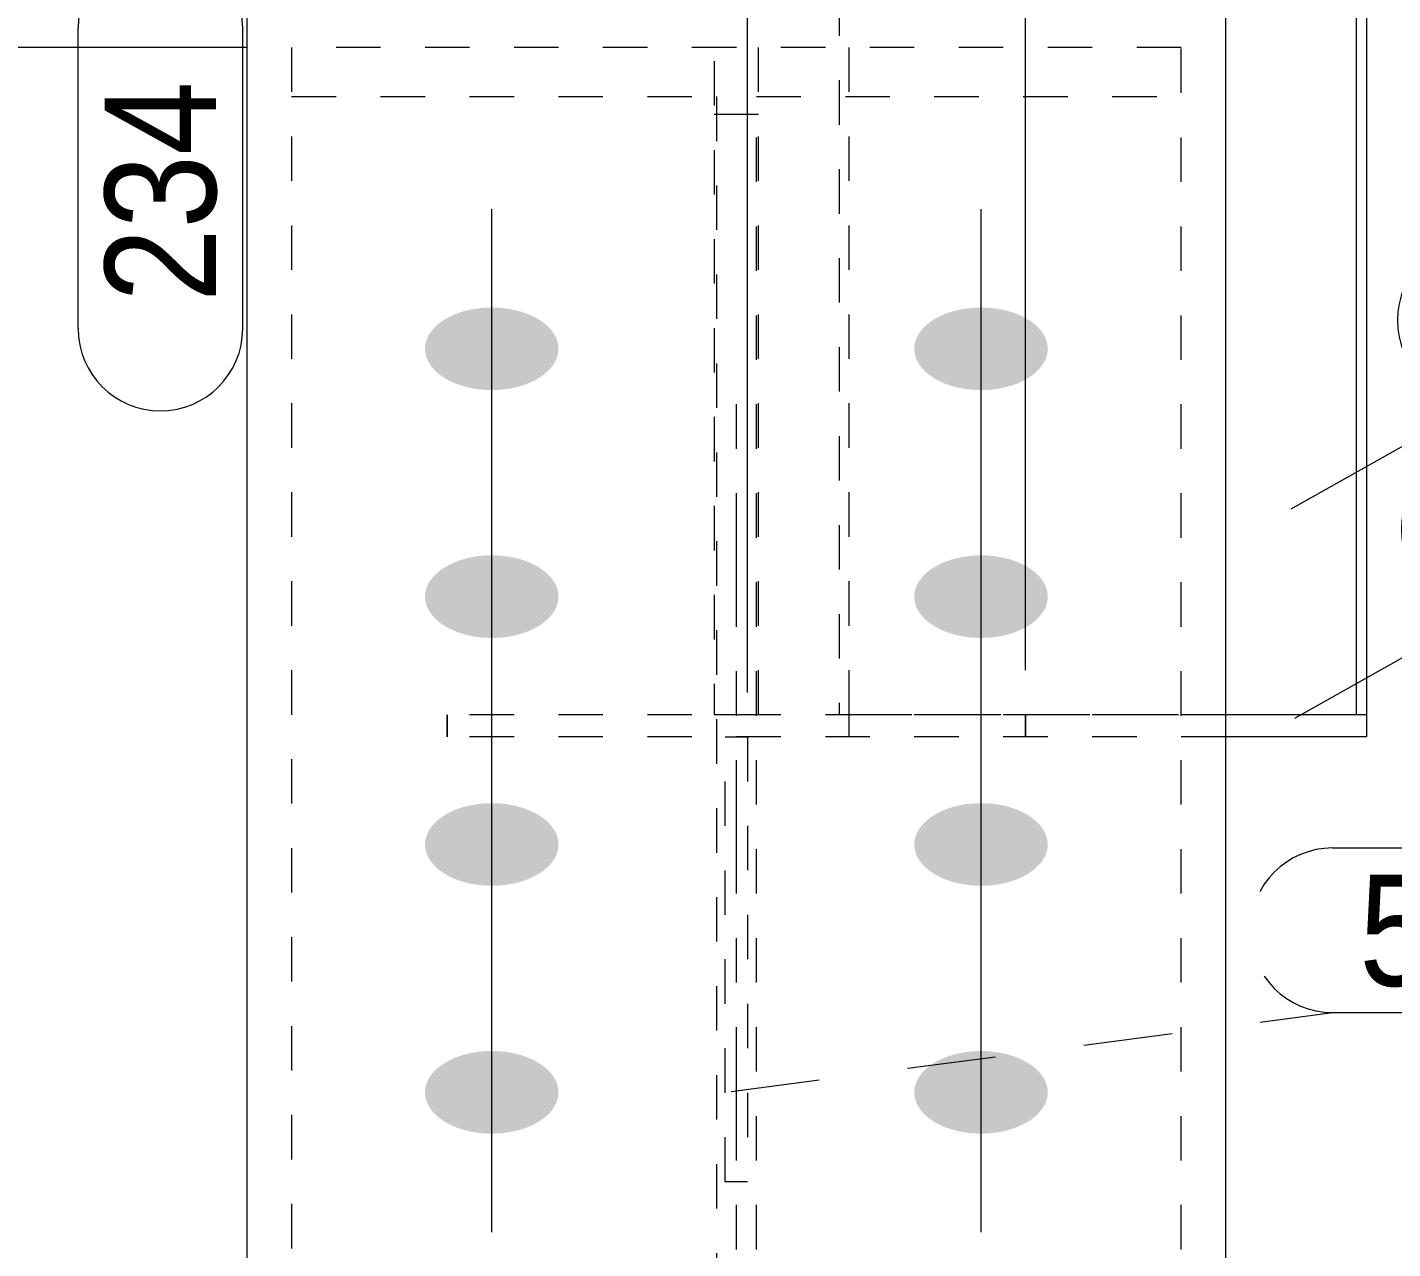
# Model space of a CAD drawing. Header units: millimetres. Extents: x 2 to 579, y 1 to 825.
# Drawn here: x 60.25 to 90.95, y 622.23 to 649.69 of the extents above; entities that cross this region are included whole.
import ezdxf

# ---------------------------------------------------------------- set-up
doc = ezdxf.new("R2010")
doc.units = ezdxf.units.MM
for name, pattern in [('XKITLINE00', [0]), ('XKITLINE01', [4, 1, -1, 1, -1]), ('XKITLINE02', [4, 2, -2]), ('XKITLINE03', [6, 3, -1, 1, -1])]:
    doc.linetypes.add(name, pattern=pattern)
for name, color, linetype, lineweight in [('Bolt', 3, 'Continuous', 0), ('Dimensions', 7, 'Continuous', 0), ('Part', 2, 'Continuous', 0), ('PartMark', 7, 'Continuous', 0)]:
    doc.layers.add(name, color=color, linetype=linetype, lineweight=lineweight)
doc.styles.add('ARIAL', font='ARIAL.TTF')

# ---------------------------------------------------------------- blocks, each defined once
blk = doc.blocks.new('*A57')
at = {"layer": 'Bolt'}
for points in [[(70.66, 641.535), (70.623, 641.536), (70.586, 641.537), (70.55, 641.539), (70.513, 641.542), (70.476, 641.545), (70.44, 641.549), (70.404, 641.553), (70.368, 641.557), (70.332, 641.563), (70.296, 641.569), (70.261, 641.575), (70.226, 641.582), (70.191, 641.589), (70.157, 641.597), (70.123, 641.606), (70.089, 641.615), (70.055, 641.624), (70.022, 641.634), (69.989, 641.645), (69.957, 641.656), (69.925, 641.667), (69.894, 641.679), (69.863, 641.691), (69.833, 641.704), (69.803, 641.718), (69.774, 641.731), (69.745, 641.746), (69.717, 641.76), (69.689, 641.775), (69.662, 641.791), (69.636, 641.807), (69.61, 641.823), (69.585, 641.84), (69.561, 641.857), (69.537, 641.874), (69.514, 641.892), (69.492, 641.91), (69.47, 641.929), (69.449, 641.948), (69.429, 641.967), (69.41, 641.986), (69.391, 642.006), (69.374, 642.026), (69.357, 642.046), (69.341, 642.066), (69.325, 642.087), (69.311, 642.108), (69.297, 642.129), (69.284, 642.151), (69.272, 642.172), (69.261, 642.194), (69.251, 642.216), (69.242, 642.238), (69.233, 642.26), (69.225, 642.282), (69.219, 642.305), (69.213, 642.327), (69.208, 642.35), (69.204, 642.372), (69.201, 642.395), (69.198, 642.418), (69.197, 642.441), (69.197, 642.464), (69.197, 642.486), (69.198, 642.509), (69.201, 642.532), (69.204, 642.555), (69.208, 642.577), (69.213, 642.6), (69.219, 642.622), (69.225, 642.645), (69.233, 642.667), (69.242, 642.689), (69.251, 642.711), (69.261, 642.733), (69.272, 642.755), (69.284, 642.776), (69.297, 642.798), (69.311, 642.819), (69.325, 642.84), (69.341, 642.861), (69.357, 642.881), (69.374, 642.901), (69.391, 642.921), (69.41, 642.941), (69.429, 642.96), (69.449, 642.979), (69.47, 642.998), (69.492, 643.017), (69.514, 643.035), (69.537, 643.053), (69.561, 643.07), (69.585, 643.087), (69.61, 643.104), (69.636, 643.12), (69.662, 643.136), (69.689, 643.152), (69.717, 643.167), (69.745, 643.181), (69.774, 643.196), (69.803, 643.209), (69.833, 643.223), (69.863, 643.236), (69.894, 643.248), (69.925, 643.26), (69.957, 643.272), (69.989, 643.283), (70.022, 643.293), (70.055, 643.303), (70.089, 643.312), (70.123, 643.321), (70.157, 643.33), (70.191, 643.338), (70.226, 643.345), (70.261, 643.352), (70.296, 643.359), (70.332, 643.364), (70.368, 643.37), (70.404, 643.374), (70.44, 643.378), (70.476, 643.382), (70.513, 643.385), (70.55, 643.388), (70.586, 643.39), (70.623, 643.391), (70.66, 643.392), (70.697, 643.392), (70.733, 643.392), (70.77, 643.391), (70.807, 643.39), (70.844, 643.388), (70.88, 643.385), (70.917, 643.382), (70.953, 643.378), (70.989, 643.374), (71.025, 643.37), (71.061, 643.364), (71.097, 643.359), (71.132, 643.352), (71.167, 643.345), (71.202, 643.338), (71.236, 643.33), (71.271, 643.321), (71.304, 643.312), (71.338, 643.303), (71.371, 643.293), (71.404, 643.283), (71.436, 643.272), (71.468, 643.26), (71.499, 643.248), (71.53, 643.236), (71.56, 643.223), (71.59, 643.209), (71.619, 643.196), (71.648, 643.181), (71.676, 643.167), (71.704, 643.152), (71.731, 643.136), (71.757, 643.12), (71.783, 643.104), (71.808, 643.087), (71.832, 643.07), (71.856, 643.053), (71.879, 643.035), (71.901, 643.017), (71.923, 642.998), (71.944, 642.979), (71.964, 642.96), (71.983, 642.941), (72.002, 642.921), (72.019, 642.901), (72.036, 642.881), (72.053, 642.861), (72.068, 642.84), (72.082, 642.819), (72.096, 642.798), (72.109, 642.776), (72.121, 642.755), (72.132, 642.733), (72.142, 642.711), (72.152, 642.689), (72.16, 642.667), (72.168, 642.645), (72.174, 642.622), (72.18, 642.6), (72.185, 642.577), (72.189, 642.555), (72.192, 642.532), (72.195, 642.509), (72.196, 642.486), (72.197, 642.464), (72.196, 642.441), (72.195, 642.418), (72.192, 642.395), (72.189, 642.372), (72.185, 642.35), (72.18, 642.327), (72.174, 642.305), (72.168, 642.282), (72.16, 642.26), (72.152, 642.238), (72.142, 642.216), (72.132, 642.194), (72.121, 642.172), (72.109, 642.151), (72.096, 642.129), (72.082, 642.108), (72.068, 642.087), (72.053, 642.066), (72.036, 642.046), (72.019, 642.026), (72.002, 642.006), (71.983, 641.986), (71.964, 641.967), (71.944, 641.948), (71.923, 641.929), (71.901, 641.91), (71.879, 641.892), (71.856, 641.874), (71.832, 641.857), (71.808, 641.84), (71.783, 641.823), (71.757, 641.807), (71.731, 641.791), (71.704, 641.775), (71.676, 641.76), (71.648, 641.746), (71.619, 641.731), (71.59, 641.718), (71.56, 641.704), (71.53, 641.691), (71.499, 641.679), (71.468, 641.667), (71.436, 641.656), (71.404, 641.645), (71.371, 641.634), (71.338, 641.624), (71.304, 641.615), (71.271, 641.606), (71.236, 641.597), (71.202, 641.589), (71.167, 641.582), (71.132, 641.575), (71.097, 641.569), (71.061, 641.563), (71.025, 641.557), (70.989, 641.553), (70.953, 641.549), (70.917, 641.545), (70.88, 641.542), (70.844, 641.539), (70.807, 641.537), (70.77, 641.536), (70.733, 641.535), (70.697, 641.535)], [(81.66, 641.535), (81.623, 641.536), (81.586, 641.537), (81.55, 641.539), (81.513, 641.542), (81.476, 641.545), (81.44, 641.549), (81.404, 641.553), (81.368, 641.557), (81.332, 641.563), (81.296, 641.569), (81.261, 641.575), (81.226, 641.582), (81.191, 641.589), (81.157, 641.597), (81.123, 641.606), (81.089, 641.615), (81.055, 641.624), (81.022, 641.634), (80.989, 641.645), (80.957, 641.656), (80.925, 641.667), (80.894, 641.679), (80.863, 641.691), (80.833, 641.704), (80.803, 641.718), (80.774, 641.731), (80.745, 641.746), (80.717, 641.76), (80.689, 641.775), (80.662, 641.791), (80.636, 641.807), (80.61, 641.823), (80.585, 641.84), (80.561, 641.857), (80.537, 641.874), (80.514, 641.892), (80.492, 641.91), (80.47, 641.929), (80.449, 641.948), (80.429, 641.967), (80.41, 641.986), (80.391, 642.006), (80.374, 642.026), (80.357, 642.046), (80.341, 642.066), (80.325, 642.087), (80.311, 642.108), (80.297, 642.129), (80.284, 642.151), (80.272, 642.172), (80.261, 642.194), (80.251, 642.216), (80.242, 642.238), (80.233, 642.26), (80.225, 642.282), (80.219, 642.305), (80.213, 642.327), (80.208, 642.35), (80.204, 642.372), (80.201, 642.395), (80.198, 642.418), (80.197, 642.441), (80.197, 642.464), (80.197, 642.486), (80.198, 642.509), (80.201, 642.532), (80.204, 642.555), (80.208, 642.577), (80.213, 642.6), (80.219, 642.622), (80.225, 642.645), (80.233, 642.667), (80.242, 642.689), (80.251, 642.711), (80.261, 642.733), (80.272, 642.755), (80.284, 642.776), (80.297, 642.798), (80.311, 642.819), (80.325, 642.84), (80.341, 642.861), (80.357, 642.881), (80.374, 642.901), (80.391, 642.921), (80.41, 642.941), (80.429, 642.96), (80.449, 642.979), (80.47, 642.998), (80.492, 643.017), (80.514, 643.035), (80.537, 643.053), (80.561, 643.07), (80.585, 643.087), (80.61, 643.104), (80.636, 643.12), (80.662, 643.136), (80.689, 643.152), (80.717, 643.167), (80.745, 643.181), (80.774, 643.196), (80.803, 643.209), (80.833, 643.223), (80.863, 643.236), (80.894, 643.248), (80.925, 643.26), (80.957, 643.272), (80.989, 643.283), (81.022, 643.293), (81.055, 643.303), (81.089, 643.312), (81.123, 643.321), (81.157, 643.33), (81.191, 643.338), (81.226, 643.345), (81.261, 643.352), (81.296, 643.359), (81.332, 643.364), (81.368, 643.37), (81.404, 643.374), (81.44, 643.378), (81.476, 643.382), (81.513, 643.385), (81.55, 643.388), (81.586, 643.39), (81.623, 643.391), (81.66, 643.392), (81.697, 643.392), (81.733, 643.392), (81.77, 643.391), (81.807, 643.39), (81.844, 643.388), (81.88, 643.385), (81.917, 643.382), (81.953, 643.378), (81.989, 643.374), (82.025, 643.37), (82.061, 643.364), (82.097, 643.359), (82.132, 643.352), (82.167, 643.345), (82.202, 643.338), (82.236, 643.33), (82.271, 643.321), (82.304, 643.312), (82.338, 643.303), (82.371, 643.293), (82.404, 643.283), (82.436, 643.272), (82.468, 643.26), (82.499, 643.248), (82.53, 643.236), (82.56, 643.223), (82.59, 643.209), (82.619, 643.196), (82.648, 643.181), (82.676, 643.167), (82.704, 643.152), (82.731, 643.136), (82.757, 643.12), (82.783, 643.104), (82.808, 643.087), (82.832, 643.07), (82.856, 643.053), (82.879, 643.035), (82.901, 643.017), (82.923, 642.998), (82.944, 642.979), (82.964, 642.96), (82.983, 642.941), (83.002, 642.921), (83.019, 642.901), (83.036, 642.881), (83.053, 642.861), (83.068, 642.84), (83.082, 642.819), (83.096, 642.798), (83.109, 642.776), (83.121, 642.755), (83.132, 642.733), (83.142, 642.711), (83.152, 642.689), (83.16, 642.667), (83.168, 642.645), (83.174, 642.622), (83.18, 642.6), (83.185, 642.577), (83.189, 642.555), (83.192, 642.532), (83.195, 642.509), (83.196, 642.486), (83.197, 642.464), (83.196, 642.441), (83.195, 642.418), (83.192, 642.395), (83.189, 642.372), (83.185, 642.35), (83.18, 642.327), (83.174, 642.305), (83.168, 642.282), (83.16, 642.26), (83.152, 642.238), (83.142, 642.216), (83.132, 642.194), (83.121, 642.172), (83.109, 642.151), (83.096, 642.129), (83.082, 642.108), (83.068, 642.087), (83.053, 642.066), (83.036, 642.046), (83.019, 642.026), (83.002, 642.006), (82.983, 641.986), (82.964, 641.967), (82.944, 641.948), (82.923, 641.929), (82.901, 641.91), (82.879, 641.892), (82.856, 641.874), (82.832, 641.857), (82.808, 641.84), (82.783, 641.823), (82.757, 641.807), (82.731, 641.791), (82.704, 641.775), (82.676, 641.76), (82.648, 641.746), (82.619, 641.731), (82.59, 641.718), (82.56, 641.704), (82.53, 641.691), (82.499, 641.679), (82.468, 641.667), (82.436, 641.656), (82.404, 641.645), (82.371, 641.634), (82.338, 641.624), (82.304, 641.615), (82.271, 641.606), (82.236, 641.597), (82.202, 641.589), (82.167, 641.582), (82.132, 641.575), (82.097, 641.569), (82.061, 641.563), (82.025, 641.557), (81.989, 641.553), (81.953, 641.549), (81.917, 641.545), (81.88, 641.542), (81.844, 641.539), (81.807, 641.537), (81.77, 641.536), (81.733, 641.535), (81.697, 641.535)], [(70.66, 635.963), (70.623, 635.964), (70.586, 635.966), (70.55, 635.967), (70.513, 635.97), (70.476, 635.973), (70.44, 635.977), (70.404, 635.981), (70.368, 635.986), (70.332, 635.991), (70.296, 635.997), (70.261, 636.003), (70.226, 636.01), (70.191, 636.017), (70.157, 636.025), (70.123, 636.034), (70.089, 636.043), (70.055, 636.052), (70.022, 636.062), (69.989, 636.073), (69.957, 636.084), (69.925, 636.095), (69.894, 636.107), (69.863, 636.12), (69.833, 636.132), (69.803, 636.146), (69.774, 636.16), (69.745, 636.174), (69.717, 636.188), (69.689, 636.204), (69.662, 636.219), (69.636, 636.235), (69.61, 636.251), (69.585, 636.268), (69.561, 636.285), (69.537, 636.303), (69.514, 636.32), (69.492, 636.338), (69.47, 636.357), (69.449, 636.376), (69.429, 636.395), (69.41, 636.414), (69.391, 636.434), (69.374, 636.454), (69.357, 636.474), (69.341, 636.495), (69.325, 636.515), (69.311, 636.536), (69.297, 636.557), (69.284, 636.579), (69.272, 636.6), (69.261, 636.622), (69.251, 636.644), (69.242, 636.666), (69.233, 636.688), (69.225, 636.71), (69.219, 636.733), (69.213, 636.755), (69.208, 636.778), (69.204, 636.801), (69.201, 636.823), (69.198, 636.846), (69.197, 636.869), (69.197, 636.892), (69.197, 636.914), (69.198, 636.937), (69.201, 636.96), (69.204, 636.983), (69.208, 637.005), (69.213, 637.028), (69.219, 637.05), (69.225, 637.073), (69.233, 637.095), (69.242, 637.117), (69.251, 637.139), (69.261, 637.161), (69.272, 637.183), (69.284, 637.204), (69.297, 637.226), (69.311, 637.247), (69.325, 637.268), (69.341, 637.289), (69.357, 637.309), (69.374, 637.329), (69.391, 637.349), (69.41, 637.369), (69.429, 637.388), (69.449, 637.408), (69.47, 637.426), (69.492, 637.445), (69.514, 637.463), (69.537, 637.481), (69.561, 637.498), (69.585, 637.515), (69.61, 637.532), (69.636, 637.548), (69.662, 637.564), (69.689, 637.58), (69.717, 637.595), (69.745, 637.609), (69.774, 637.624), (69.803, 637.638), (69.833, 637.651), (69.863, 637.664), (69.894, 637.676), (69.925, 637.688), (69.957, 637.7), (69.989, 637.711), (70.022, 637.721), (70.055, 637.731), (70.089, 637.741), (70.123, 637.75), (70.157, 637.758), (70.191, 637.766), (70.226, 637.773), (70.261, 637.78), (70.296, 637.787), (70.332, 637.792), (70.368, 637.798), (70.404, 637.802), (70.44, 637.807), (70.476, 637.81), (70.513, 637.813), (70.55, 637.816), (70.586, 637.818), (70.623, 637.819), (70.66, 637.82), (70.697, 637.82), (70.733, 637.82), (70.77, 637.819), (70.807, 637.818), (70.844, 637.816), (70.88, 637.813), (70.917, 637.81), (70.953, 637.807), (70.989, 637.802), (71.025, 637.798), (71.061, 637.792), (71.097, 637.787), (71.132, 637.78), (71.167, 637.773), (71.202, 637.766), (71.236, 637.758), (71.271, 637.75), (71.304, 637.741), (71.338, 637.731), (71.371, 637.721), (71.404, 637.711), (71.436, 637.7), (71.468, 637.688), (71.499, 637.676), (71.53, 637.664), (71.56, 637.651), (71.59, 637.638), (71.619, 637.624), (71.648, 637.609), (71.676, 637.595), (71.704, 637.58), (71.731, 637.564), (71.757, 637.548), (71.783, 637.532), (71.808, 637.515), (71.832, 637.498), (71.856, 637.481), (71.879, 637.463), (71.901, 637.445), (71.923, 637.426), (71.944, 637.408), (71.964, 637.388), (71.983, 637.369), (72.002, 637.349), (72.019, 637.329), (72.036, 637.309), (72.053, 637.289), (72.068, 637.268), (72.082, 637.247), (72.096, 637.226), (72.109, 637.204), (72.121, 637.183), (72.132, 637.161), (72.142, 637.139), (72.152, 637.117), (72.16, 637.095), (72.168, 637.073), (72.174, 637.05), (72.18, 637.028), (72.185, 637.005), (72.189, 636.983), (72.192, 636.96), (72.195, 636.937), (72.196, 636.914), (72.197, 636.892), (72.196, 636.869), (72.195, 636.846), (72.192, 636.823), (72.189, 636.801), (72.185, 636.778), (72.18, 636.755), (72.174, 636.733), (72.168, 636.71), (72.16, 636.688), (72.152, 636.666), (72.142, 636.644), (72.132, 636.622), (72.121, 636.6), (72.109, 636.579), (72.096, 636.557), (72.082, 636.536), (72.068, 636.515), (72.053, 636.495), (72.036, 636.474), (72.019, 636.454), (72.002, 636.434), (71.983, 636.414), (71.964, 636.395), (71.944, 636.376), (71.923, 636.357), (71.901, 636.338), (71.879, 636.32), (71.856, 636.303), (71.832, 636.285), (71.808, 636.268), (71.783, 636.251), (71.757, 636.235), (71.731, 636.219), (71.704, 636.204), (71.676, 636.188), (71.648, 636.174), (71.619, 636.16), (71.59, 636.146), (71.56, 636.132), (71.53, 636.12), (71.499, 636.107), (71.468, 636.095), (71.436, 636.084), (71.404, 636.073), (71.371, 636.062), (71.338, 636.052), (71.304, 636.043), (71.271, 636.034), (71.236, 636.025), (71.202, 636.017), (71.167, 636.01), (71.132, 636.003), (71.097, 635.997), (71.061, 635.991), (71.025, 635.986), (70.989, 635.981), (70.953, 635.977), (70.917, 635.973), (70.88, 635.97), (70.844, 635.967), (70.807, 635.966), (70.77, 635.964), (70.733, 635.963), (70.697, 635.963)], [(81.66, 635.963), (81.623, 635.964), (81.586, 635.966), (81.55, 635.967), (81.513, 635.97), (81.476, 635.973), (81.44, 635.977), (81.404, 635.981), (81.368, 635.986), (81.332, 635.991), (81.296, 635.997), (81.261, 636.003), (81.226, 636.01), (81.191, 636.017), (81.157, 636.025), (81.123, 636.034), (81.089, 636.043), (81.055, 636.052), (81.022, 636.062), (80.989, 636.073), (80.957, 636.084), (80.925, 636.095), (80.894, 636.107), (80.863, 636.12), (80.833, 636.132), (80.803, 636.146), (80.774, 636.16), (80.745, 636.174), (80.717, 636.188), (80.689, 636.204), (80.662, 636.219), (80.636, 636.235), (80.61, 636.251), (80.585, 636.268), (80.561, 636.285), (80.537, 636.303), (80.514, 636.32), (80.492, 636.338), (80.47, 636.357), (80.449, 636.376), (80.429, 636.395), (80.41, 636.414), (80.391, 636.434), (80.374, 636.454), (80.357, 636.474), (80.341, 636.495), (80.325, 636.515), (80.311, 636.536), (80.297, 636.557), (80.284, 636.579), (80.272, 636.6), (80.261, 636.622), (80.251, 636.644), (80.242, 636.666), (80.233, 636.688), (80.225, 636.71), (80.219, 636.733), (80.213, 636.755), (80.208, 636.778), (80.204, 636.801), (80.201, 636.823), (80.198, 636.846), (80.197, 636.869), (80.197, 636.892), (80.197, 636.914), (80.198, 636.937), (80.201, 636.96), (80.204, 636.983), (80.208, 637.005), (80.213, 637.028), (80.219, 637.05), (80.225, 637.073), (80.233, 637.095), (80.242, 637.117), (80.251, 637.139), (80.261, 637.161), (80.272, 637.183), (80.284, 637.204), (80.297, 637.226), (80.311, 637.247), (80.325, 637.268), (80.341, 637.289), (80.357, 637.309), (80.374, 637.329), (80.391, 637.349), (80.41, 637.369), (80.429, 637.388), (80.449, 637.408), (80.47, 637.426), (80.492, 637.445), (80.514, 637.463), (80.537, 637.481), (80.561, 637.498), (80.585, 637.515), (80.61, 637.532), (80.636, 637.548), (80.662, 637.564), (80.689, 637.58), (80.717, 637.595), (80.745, 637.609), (80.774, 637.624), (80.803, 637.638), (80.833, 637.651), (80.863, 637.664), (80.894, 637.676), (80.925, 637.688), (80.957, 637.7), (80.989, 637.711), (81.022, 637.721), (81.055, 637.731), (81.089, 637.741), (81.123, 637.75), (81.157, 637.758), (81.191, 637.766), (81.226, 637.773), (81.261, 637.78), (81.296, 637.787), (81.332, 637.792), (81.368, 637.798), (81.404, 637.802), (81.44, 637.807), (81.476, 637.81), (81.513, 637.813), (81.55, 637.816), (81.586, 637.818), (81.623, 637.819), (81.66, 637.82), (81.697, 637.82), (81.733, 637.82), (81.77, 637.819), (81.807, 637.818), (81.844, 637.816), (81.88, 637.813), (81.917, 637.81), (81.953, 637.807), (81.989, 637.802), (82.025, 637.798), (82.061, 637.792), (82.097, 637.787), (82.132, 637.78), (82.167, 637.773), (82.202, 637.766), (82.236, 637.758), (82.271, 637.75), (82.304, 637.741), (82.338, 637.731), (82.371, 637.721), (82.404, 637.711), (82.436, 637.7), (82.468, 637.688), (82.499, 637.676), (82.53, 637.664), (82.56, 637.651), (82.59, 637.638), (82.619, 637.624), (82.648, 637.609), (82.676, 637.595), (82.704, 637.58), (82.731, 637.564), (82.757, 637.548), (82.783, 637.532), (82.808, 637.515), (82.832, 637.498), (82.856, 637.481), (82.879, 637.463), (82.901, 637.445), (82.923, 637.426), (82.944, 637.408), (82.964, 637.388), (82.983, 637.369), (83.002, 637.349), (83.019, 637.329), (83.036, 637.309), (83.053, 637.289), (83.068, 637.268), (83.082, 637.247), (83.096, 637.226), (83.109, 637.204), (83.121, 637.183), (83.132, 637.161), (83.142, 637.139), (83.152, 637.117), (83.16, 637.095), (83.168, 637.073), (83.174, 637.05), (83.18, 637.028), (83.185, 637.005), (83.189, 636.983), (83.192, 636.96), (83.195, 636.937), (83.196, 636.914), (83.197, 636.892), (83.196, 636.869), (83.195, 636.846), (83.192, 636.823), (83.189, 636.801), (83.185, 636.778), (83.18, 636.755), (83.174, 636.733), (83.168, 636.71), (83.16, 636.688), (83.152, 636.666), (83.142, 636.644), (83.132, 636.622), (83.121, 636.6), (83.109, 636.579), (83.096, 636.557), (83.082, 636.536), (83.068, 636.515), (83.053, 636.495), (83.036, 636.474), (83.019, 636.454), (83.002, 636.434), (82.983, 636.414), (82.964, 636.395), (82.944, 636.376), (82.923, 636.357), (82.901, 636.338), (82.879, 636.32), (82.856, 636.303), (82.832, 636.285), (82.808, 636.268), (82.783, 636.251), (82.757, 636.235), (82.731, 636.219), (82.704, 636.204), (82.676, 636.188), (82.648, 636.174), (82.619, 636.16), (82.59, 636.146), (82.56, 636.132), (82.53, 636.12), (82.499, 636.107), (82.468, 636.095), (82.436, 636.084), (82.404, 636.073), (82.371, 636.062), (82.338, 636.052), (82.304, 636.043), (82.271, 636.034), (82.236, 636.025), (82.202, 636.017), (82.167, 636.01), (82.132, 636.003), (82.097, 635.997), (82.061, 635.991), (82.025, 635.986), (81.989, 635.981), (81.953, 635.977), (81.917, 635.973), (81.88, 635.97), (81.844, 635.967), (81.807, 635.966), (81.77, 635.964), (81.733, 635.963), (81.697, 635.963)], [(70.66, 630.391), (70.623, 630.392), (70.586, 630.394), (70.55, 630.396), (70.513, 630.398), (70.476, 630.401), (70.44, 630.405), (70.404, 630.409), (70.368, 630.414), (70.332, 630.419), (70.296, 630.425), (70.261, 630.431), (70.226, 630.438), (70.191, 630.445), (70.157, 630.453), (70.123, 630.462), (70.089, 630.471), (70.055, 630.48), (70.022, 630.49), (69.989, 630.501), (69.957, 630.512), (69.925, 630.523), (69.894, 630.535), (69.863, 630.548), (69.833, 630.561), (69.803, 630.574), (69.774, 630.588), (69.745, 630.602), (69.717, 630.617), (69.689, 630.632), (69.662, 630.647), (69.636, 630.663), (69.61, 630.679), (69.585, 630.696), (69.561, 630.713), (69.537, 630.731), (69.514, 630.748), (69.492, 630.767), (69.47, 630.785), (69.449, 630.804), (69.429, 630.823), (69.41, 630.842), (69.391, 630.862), (69.374, 630.882), (69.357, 630.902), (69.341, 630.923), (69.325, 630.943), (69.311, 630.964), (69.297, 630.986), (69.284, 631.007), (69.272, 631.028), (69.261, 631.05), (69.251, 631.072), (69.242, 631.094), (69.233, 631.116), (69.225, 631.139), (69.219, 631.161), (69.213, 631.184), (69.208, 631.206), (69.204, 631.229), (69.201, 631.251), (69.198, 631.274), (69.197, 631.297), (69.197, 631.32), (69.197, 631.343), (69.198, 631.365), (69.201, 631.388), (69.204, 631.411), (69.208, 631.433), (69.213, 631.456), (69.219, 631.479), (69.225, 631.501), (69.233, 631.523), (69.242, 631.545), (69.251, 631.567), (69.261, 631.589), (69.272, 631.611), (69.284, 631.633), (69.297, 631.654), (69.311, 631.675), (69.325, 631.696), (69.341, 631.717), (69.357, 631.737), (69.374, 631.758), (69.391, 631.777), (69.41, 631.797), (69.429, 631.817), (69.449, 631.836), (69.47, 631.854), (69.492, 631.873), (69.514, 631.891), (69.537, 631.909), (69.561, 631.926), (69.585, 631.943), (69.61, 631.96), (69.636, 631.976), (69.662, 631.992), (69.689, 632.008), (69.717, 632.023), (69.745, 632.038), (69.774, 632.052), (69.803, 632.066), (69.833, 632.079), (69.863, 632.092), (69.894, 632.104), (69.925, 632.116), (69.957, 632.128), (69.989, 632.139), (70.022, 632.149), (70.055, 632.159), (70.089, 632.169), (70.123, 632.178), (70.157, 632.186), (70.191, 632.194), (70.226, 632.202), (70.261, 632.208), (70.296, 632.215), (70.332, 632.221), (70.368, 632.226), (70.404, 632.231), (70.44, 632.235), (70.476, 632.238), (70.513, 632.241), (70.55, 632.244), (70.586, 632.246), (70.623, 632.247), (70.66, 632.248), (70.697, 632.248), (70.733, 632.248), (70.77, 632.247), (70.807, 632.246), (70.844, 632.244), (70.88, 632.241), (70.917, 632.238), (70.953, 632.235), (70.989, 632.231), (71.025, 632.226), (71.061, 632.221), (71.097, 632.215), (71.132, 632.208), (71.167, 632.202), (71.202, 632.194), (71.236, 632.186), (71.271, 632.178), (71.304, 632.169), (71.338, 632.159), (71.371, 632.149), (71.404, 632.139), (71.436, 632.128), (71.468, 632.116), (71.499, 632.104), (71.53, 632.092), (71.56, 632.079), (71.59, 632.066), (71.619, 632.052), (71.648, 632.038), (71.676, 632.023), (71.704, 632.008), (71.731, 631.992), (71.757, 631.976), (71.783, 631.96), (71.808, 631.943), (71.832, 631.926), (71.856, 631.909), (71.879, 631.891), (71.901, 631.873), (71.923, 631.854), (71.944, 631.836), (71.964, 631.817), (71.983, 631.797), (72.002, 631.777), (72.019, 631.758), (72.036, 631.737), (72.053, 631.717), (72.068, 631.696), (72.082, 631.675), (72.096, 631.654), (72.109, 631.633), (72.121, 631.611), (72.132, 631.589), (72.142, 631.567), (72.152, 631.545), (72.16, 631.523), (72.168, 631.501), (72.174, 631.479), (72.18, 631.456), (72.185, 631.433), (72.189, 631.411), (72.192, 631.388), (72.195, 631.365), (72.196, 631.343), (72.197, 631.32), (72.196, 631.297), (72.195, 631.274), (72.192, 631.251), (72.189, 631.229), (72.185, 631.206), (72.18, 631.184), (72.174, 631.161), (72.168, 631.139), (72.16, 631.116), (72.152, 631.094), (72.142, 631.072), (72.132, 631.05), (72.121, 631.028), (72.109, 631.007), (72.096, 630.986), (72.082, 630.964), (72.068, 630.943), (72.053, 630.923), (72.036, 630.902), (72.019, 630.882), (72.002, 630.862), (71.983, 630.842), (71.964, 630.823), (71.944, 630.804), (71.923, 630.785), (71.901, 630.767), (71.879, 630.748), (71.856, 630.731), (71.832, 630.713), (71.808, 630.696), (71.783, 630.679), (71.757, 630.663), (71.731, 630.647), (71.704, 630.632), (71.676, 630.617), (71.648, 630.602), (71.619, 630.588), (71.59, 630.574), (71.56, 630.561), (71.53, 630.548), (71.499, 630.535), (71.468, 630.523), (71.436, 630.512), (71.404, 630.501), (71.371, 630.49), (71.338, 630.48), (71.304, 630.471), (71.271, 630.462), (71.236, 630.453), (71.202, 630.445), (71.167, 630.438), (71.132, 630.431), (71.097, 630.425), (71.061, 630.419), (71.025, 630.414), (70.989, 630.409), (70.953, 630.405), (70.917, 630.401), (70.88, 630.398), (70.844, 630.396), (70.807, 630.394), (70.77, 630.392), (70.733, 630.391), (70.697, 630.391)], [(81.66, 630.391), (81.623, 630.392), (81.586, 630.394), (81.55, 630.396), (81.513, 630.398), (81.476, 630.401), (81.44, 630.405), (81.404, 630.409), (81.368, 630.414), (81.332, 630.419), (81.296, 630.425), (81.261, 630.431), (81.226, 630.438), (81.191, 630.445), (81.157, 630.453), (81.123, 630.462), (81.089, 630.471), (81.055, 630.48), (81.022, 630.49), (80.989, 630.501), (80.957, 630.512), (80.925, 630.523), (80.894, 630.535), (80.863, 630.548), (80.833, 630.561), (80.803, 630.574), (80.774, 630.588), (80.745, 630.602), (80.717, 630.617), (80.689, 630.632), (80.662, 630.647), (80.636, 630.663), (80.61, 630.679), (80.585, 630.696), (80.561, 630.713), (80.537, 630.731), (80.514, 630.748), (80.492, 630.767), (80.47, 630.785), (80.449, 630.804), (80.429, 630.823), (80.41, 630.842), (80.391, 630.862), (80.374, 630.882), (80.357, 630.902), (80.341, 630.923), (80.325, 630.943), (80.311, 630.964), (80.297, 630.986), (80.284, 631.007), (80.272, 631.028), (80.261, 631.05), (80.251, 631.072), (80.242, 631.094), (80.233, 631.116), (80.225, 631.139), (80.219, 631.161), (80.213, 631.184), (80.208, 631.206), (80.204, 631.229), (80.201, 631.251), (80.198, 631.274), (80.197, 631.297), (80.197, 631.32), (80.197, 631.343), (80.198, 631.365), (80.201, 631.388), (80.204, 631.411), (80.208, 631.433), (80.213, 631.456), (80.219, 631.479), (80.225, 631.501), (80.233, 631.523), (80.242, 631.545), (80.251, 631.567), (80.261, 631.589), (80.272, 631.611), (80.284, 631.633), (80.297, 631.654), (80.311, 631.675), (80.325, 631.696), (80.341, 631.717), (80.357, 631.737), (80.374, 631.758), (80.391, 631.777), (80.41, 631.797), (80.429, 631.817), (80.449, 631.836), (80.47, 631.854), (80.492, 631.873), (80.514, 631.891), (80.537, 631.909), (80.561, 631.926), (80.585, 631.943), (80.61, 631.96), (80.636, 631.976), (80.662, 631.992), (80.689, 632.008), (80.717, 632.023), (80.745, 632.038), (80.774, 632.052), (80.803, 632.066), (80.833, 632.079), (80.863, 632.092), (80.894, 632.104), (80.925, 632.116), (80.957, 632.128), (80.989, 632.139), (81.022, 632.149), (81.055, 632.159), (81.089, 632.169), (81.123, 632.178), (81.157, 632.186), (81.191, 632.194), (81.226, 632.202), (81.261, 632.208), (81.296, 632.215), (81.332, 632.221), (81.368, 632.226), (81.404, 632.231), (81.44, 632.235), (81.476, 632.238), (81.513, 632.241), (81.55, 632.244), (81.586, 632.246), (81.623, 632.247), (81.66, 632.248), (81.697, 632.248), (81.733, 632.248), (81.77, 632.247), (81.807, 632.246), (81.844, 632.244), (81.88, 632.241), (81.917, 632.238), (81.953, 632.235), (81.989, 632.231), (82.025, 632.226), (82.061, 632.221), (82.097, 632.215), (82.132, 632.208), (82.167, 632.202), (82.202, 632.194), (82.236, 632.186), (82.271, 632.178), (82.304, 632.169), (82.338, 632.159), (82.371, 632.149), (82.404, 632.139), (82.436, 632.128), (82.468, 632.116), (82.499, 632.104), (82.53, 632.092), (82.56, 632.079), (82.59, 632.066), (82.619, 632.052), (82.648, 632.038), (82.676, 632.023), (82.704, 632.008), (82.731, 631.992), (82.757, 631.976), (82.783, 631.96), (82.808, 631.943), (82.832, 631.926), (82.856, 631.909), (82.879, 631.891), (82.901, 631.873), (82.923, 631.854), (82.944, 631.836), (82.964, 631.817), (82.983, 631.797), (83.002, 631.777), (83.019, 631.758), (83.036, 631.737), (83.053, 631.717), (83.068, 631.696), (83.082, 631.675), (83.096, 631.654), (83.109, 631.633), (83.121, 631.611), (83.132, 631.589), (83.142, 631.567), (83.152, 631.545), (83.16, 631.523), (83.168, 631.501), (83.174, 631.479), (83.18, 631.456), (83.185, 631.433), (83.189, 631.411), (83.192, 631.388), (83.195, 631.365), (83.196, 631.343), (83.197, 631.32), (83.196, 631.297), (83.195, 631.274), (83.192, 631.251), (83.189, 631.229), (83.185, 631.206), (83.18, 631.184), (83.174, 631.161), (83.168, 631.139), (83.16, 631.116), (83.152, 631.094), (83.142, 631.072), (83.132, 631.05), (83.121, 631.028), (83.109, 631.007), (83.096, 630.986), (83.082, 630.964), (83.068, 630.943), (83.053, 630.923), (83.036, 630.902), (83.019, 630.882), (83.002, 630.862), (82.983, 630.842), (82.964, 630.823), (82.944, 630.804), (82.923, 630.785), (82.901, 630.767), (82.879, 630.748), (82.856, 630.731), (82.832, 630.713), (82.808, 630.696), (82.783, 630.679), (82.757, 630.663), (82.731, 630.647), (82.704, 630.632), (82.676, 630.617), (82.648, 630.602), (82.619, 630.588), (82.59, 630.574), (82.56, 630.561), (82.53, 630.548), (82.499, 630.535), (82.468, 630.523), (82.436, 630.512), (82.404, 630.501), (82.371, 630.49), (82.338, 630.48), (82.304, 630.471), (82.271, 630.462), (82.236, 630.453), (82.202, 630.445), (82.167, 630.438), (82.132, 630.431), (82.097, 630.425), (82.061, 630.419), (82.025, 630.414), (81.989, 630.409), (81.953, 630.405), (81.917, 630.401), (81.88, 630.398), (81.844, 630.396), (81.807, 630.394), (81.77, 630.392), (81.733, 630.391), (81.697, 630.391)], [(70.66, 624.82), (70.623, 624.82), (70.586, 624.822), (70.55, 624.824), (70.513, 624.826), (70.476, 624.829), (70.44, 624.833), (70.404, 624.837), (70.368, 624.842), (70.332, 624.847), (70.296, 624.853), (70.261, 624.859), (70.226, 624.866), (70.191, 624.874), (70.157, 624.881), (70.123, 624.89), (70.089, 624.899), (70.055, 624.908), (70.022, 624.918), (69.989, 624.929), (69.957, 624.94), (69.925, 624.951), (69.894, 624.963), (69.863, 624.976), (69.833, 624.989), (69.803, 625.002), (69.774, 625.016), (69.745, 625.03), (69.717, 625.045), (69.689, 625.06), (69.662, 625.075), (69.636, 625.091), (69.61, 625.108), (69.585, 625.124), (69.561, 625.141), (69.537, 625.159), (69.514, 625.177), (69.492, 625.195), (69.47, 625.213), (69.449, 625.232), (69.429, 625.251), (69.41, 625.27), (69.391, 625.29), (69.374, 625.31), (69.357, 625.33), (69.341, 625.351), (69.325, 625.372), (69.311, 625.393), (69.297, 625.414), (69.284, 625.435), (69.272, 625.457), (69.261, 625.478), (69.251, 625.5), (69.242, 625.522), (69.233, 625.544), (69.225, 625.567), (69.219, 625.589), (69.213, 625.612), (69.208, 625.634), (69.204, 625.657), (69.201, 625.68), (69.198, 625.702), (69.197, 625.725), (69.197, 625.748), (69.197, 625.771), (69.198, 625.793), (69.201, 625.816), (69.204, 625.839), (69.208, 625.862), (69.213, 625.884), (69.219, 625.907), (69.225, 625.929), (69.233, 625.951), (69.242, 625.974), (69.251, 625.996), (69.261, 626.017), (69.272, 626.039), (69.284, 626.061), (69.297, 626.082), (69.311, 626.103), (69.325, 626.124), (69.341, 626.145), (69.357, 626.165), (69.374, 626.186), (69.391, 626.206), (69.41, 626.225), (69.429, 626.245), (69.449, 626.264), (69.47, 626.283), (69.492, 626.301), (69.514, 626.319), (69.537, 626.337), (69.561, 626.354), (69.585, 626.372), (69.61, 626.388), (69.636, 626.405), (69.662, 626.42), (69.689, 626.436), (69.717, 626.451), (69.745, 626.466), (69.774, 626.48), (69.803, 626.494), (69.833, 626.507), (69.863, 626.52), (69.894, 626.532), (69.925, 626.544), (69.957, 626.556), (69.989, 626.567), (70.022, 626.577), (70.055, 626.587), (70.089, 626.597), (70.123, 626.606), (70.157, 626.614), (70.191, 626.622), (70.226, 626.63), (70.261, 626.637), (70.296, 626.643), (70.332, 626.649), (70.368, 626.654), (70.404, 626.659), (70.44, 626.663), (70.476, 626.666), (70.513, 626.67), (70.55, 626.672), (70.586, 626.674), (70.623, 626.675), (70.66, 626.676), (70.697, 626.677), (70.733, 626.676), (70.77, 626.675), (70.807, 626.674), (70.844, 626.672), (70.88, 626.67), (70.917, 626.666), (70.953, 626.663), (70.989, 626.659), (71.025, 626.654), (71.061, 626.649), (71.097, 626.643), (71.132, 626.637), (71.167, 626.63), (71.202, 626.622), (71.236, 626.614), (71.271, 626.606), (71.304, 626.597), (71.338, 626.587), (71.371, 626.577), (71.404, 626.567), (71.436, 626.556), (71.468, 626.544), (71.499, 626.532), (71.53, 626.52), (71.56, 626.507), (71.59, 626.494), (71.619, 626.48), (71.648, 626.466), (71.676, 626.451), (71.704, 626.436), (71.731, 626.42), (71.757, 626.405), (71.783, 626.388), (71.808, 626.372), (71.832, 626.354), (71.856, 626.337), (71.879, 626.319), (71.901, 626.301), (71.923, 626.283), (71.944, 626.264), (71.964, 626.245), (71.983, 626.225), (72.002, 626.206), (72.019, 626.186), (72.036, 626.165), (72.053, 626.145), (72.068, 626.124), (72.082, 626.103), (72.096, 626.082), (72.109, 626.061), (72.121, 626.039), (72.132, 626.017), (72.142, 625.996), (72.152, 625.974), (72.16, 625.951), (72.168, 625.929), (72.174, 625.907), (72.18, 625.884), (72.185, 625.862), (72.189, 625.839), (72.192, 625.816), (72.195, 625.793), (72.196, 625.771), (72.197, 625.748), (72.196, 625.725), (72.195, 625.702), (72.192, 625.68), (72.189, 625.657), (72.185, 625.634), (72.18, 625.612), (72.174, 625.589), (72.168, 625.567), (72.16, 625.544), (72.152, 625.522), (72.142, 625.5), (72.132, 625.478), (72.121, 625.457), (72.109, 625.435), (72.096, 625.414), (72.082, 625.393), (72.068, 625.372), (72.053, 625.351), (72.036, 625.33), (72.019, 625.31), (72.002, 625.29), (71.983, 625.27), (71.964, 625.251), (71.944, 625.232), (71.923, 625.213), (71.901, 625.195), (71.879, 625.177), (71.856, 625.159), (71.832, 625.141), (71.808, 625.124), (71.783, 625.108), (71.757, 625.091), (71.731, 625.075), (71.704, 625.06), (71.676, 625.045), (71.648, 625.03), (71.619, 625.016), (71.59, 625.002), (71.56, 624.989), (71.53, 624.976), (71.499, 624.963), (71.468, 624.951), (71.436, 624.94), (71.404, 624.929), (71.371, 624.918), (71.338, 624.908), (71.304, 624.899), (71.271, 624.89), (71.236, 624.881), (71.202, 624.874), (71.167, 624.866), (71.132, 624.859), (71.097, 624.853), (71.061, 624.847), (71.025, 624.842), (70.989, 624.837), (70.953, 624.833), (70.917, 624.829), (70.88, 624.826), (70.844, 624.824), (70.807, 624.822), (70.77, 624.82), (70.733, 624.82), (70.697, 624.819)], [(81.66, 624.82), (81.623, 624.82), (81.586, 624.822), (81.55, 624.824), (81.513, 624.826), (81.476, 624.829), (81.44, 624.833), (81.404, 624.837), (81.368, 624.842), (81.332, 624.847), (81.296, 624.853), (81.261, 624.859), (81.226, 624.866), (81.191, 624.874), (81.157, 624.881), (81.123, 624.89), (81.089, 624.899), (81.055, 624.908), (81.022, 624.918), (80.989, 624.929), (80.957, 624.94), (80.925, 624.951), (80.894, 624.963), (80.863, 624.976), (80.833, 624.989), (80.803, 625.002), (80.774, 625.016), (80.745, 625.03), (80.717, 625.045), (80.689, 625.06), (80.662, 625.075), (80.636, 625.091), (80.61, 625.108), (80.585, 625.124), (80.561, 625.141), (80.537, 625.159), (80.514, 625.177), (80.492, 625.195), (80.47, 625.213), (80.449, 625.232), (80.429, 625.251), (80.41, 625.27), (80.391, 625.29), (80.374, 625.31), (80.357, 625.33), (80.341, 625.351), (80.325, 625.372), (80.311, 625.393), (80.297, 625.414), (80.284, 625.435), (80.272, 625.457), (80.261, 625.478), (80.251, 625.5), (80.242, 625.522), (80.233, 625.544), (80.225, 625.567), (80.219, 625.589), (80.213, 625.612), (80.208, 625.634), (80.204, 625.657), (80.201, 625.68), (80.198, 625.702), (80.197, 625.725), (80.197, 625.748), (80.197, 625.771), (80.198, 625.793), (80.201, 625.816), (80.204, 625.839), (80.208, 625.862), (80.213, 625.884), (80.219, 625.907), (80.225, 625.929), (80.233, 625.951), (80.242, 625.974), (80.251, 625.996), (80.261, 626.017), (80.272, 626.039), (80.284, 626.061), (80.297, 626.082), (80.311, 626.103), (80.325, 626.124), (80.341, 626.145), (80.357, 626.165), (80.374, 626.186), (80.391, 626.206), (80.41, 626.225), (80.429, 626.245), (80.449, 626.264), (80.47, 626.283), (80.492, 626.301), (80.514, 626.319), (80.537, 626.337), (80.561, 626.354), (80.585, 626.372), (80.61, 626.388), (80.636, 626.405), (80.662, 626.42), (80.689, 626.436), (80.717, 626.451), (80.745, 626.466), (80.774, 626.48), (80.803, 626.494), (80.833, 626.507), (80.863, 626.52), (80.894, 626.532), (80.925, 626.544), (80.957, 626.556), (80.989, 626.567), (81.022, 626.577), (81.055, 626.587), (81.089, 626.597), (81.123, 626.606), (81.157, 626.614), (81.191, 626.622), (81.226, 626.63), (81.261, 626.637), (81.296, 626.643), (81.332, 626.649), (81.368, 626.654), (81.404, 626.659), (81.44, 626.663), (81.476, 626.666), (81.513, 626.67), (81.55, 626.672), (81.586, 626.674), (81.623, 626.675), (81.66, 626.676), (81.697, 626.677), (81.733, 626.676), (81.77, 626.675), (81.807, 626.674), (81.844, 626.672), (81.88, 626.67), (81.917, 626.666), (81.953, 626.663), (81.989, 626.659), (82.025, 626.654), (82.061, 626.649), (82.097, 626.643), (82.132, 626.637), (82.167, 626.63), (82.202, 626.622), (82.236, 626.614), (82.271, 626.606), (82.304, 626.597), (82.338, 626.587), (82.371, 626.577), (82.404, 626.567), (82.436, 626.556), (82.468, 626.544), (82.499, 626.532), (82.53, 626.52), (82.56, 626.507), (82.59, 626.494), (82.619, 626.48), (82.648, 626.466), (82.676, 626.451), (82.704, 626.436), (82.731, 626.42), (82.757, 626.405), (82.783, 626.388), (82.808, 626.372), (82.832, 626.354), (82.856, 626.337), (82.879, 626.319), (82.901, 626.301), (82.923, 626.283), (82.944, 626.264), (82.964, 626.245), (82.983, 626.225), (83.002, 626.206), (83.019, 626.186), (83.036, 626.165), (83.053, 626.145), (83.068, 626.124), (83.082, 626.103), (83.096, 626.082), (83.109, 626.061), (83.121, 626.039), (83.132, 626.017), (83.142, 625.996), (83.152, 625.974), (83.16, 625.951), (83.168, 625.929), (83.174, 625.907), (83.18, 625.884), (83.185, 625.862), (83.189, 625.839), (83.192, 625.816), (83.195, 625.793), (83.196, 625.771), (83.197, 625.748), (83.196, 625.725), (83.195, 625.702), (83.192, 625.68), (83.189, 625.657), (83.185, 625.634), (83.18, 625.612), (83.174, 625.589), (83.168, 625.567), (83.16, 625.544), (83.152, 625.522), (83.142, 625.5), (83.132, 625.478), (83.121, 625.457), (83.109, 625.435), (83.096, 625.414), (83.082, 625.393), (83.068, 625.372), (83.053, 625.351), (83.036, 625.33), (83.019, 625.31), (83.002, 625.29), (82.983, 625.27), (82.964, 625.251), (82.944, 625.232), (82.923, 625.213), (82.901, 625.195), (82.879, 625.177), (82.856, 625.159), (82.832, 625.141), (82.808, 625.124), (82.783, 625.108), (82.757, 625.091), (82.731, 625.075), (82.704, 625.06), (82.676, 625.045), (82.648, 625.03), (82.619, 625.016), (82.59, 625.002), (82.56, 624.989), (82.53, 624.976), (82.499, 624.963), (82.468, 624.951), (82.436, 624.94), (82.404, 624.929), (82.371, 624.918), (82.338, 624.908), (82.304, 624.899), (82.271, 624.89), (82.236, 624.881), (82.202, 624.874), (82.167, 624.866), (82.132, 624.859), (82.097, 624.853), (82.061, 624.847), (82.025, 624.842), (81.989, 624.837), (81.953, 624.833), (81.917, 624.829), (81.88, 624.826), (81.844, 624.824), (81.807, 624.822), (81.77, 624.82), (81.733, 624.82), (81.697, 624.819)]]:
    blk.add_hatch(color=3, dxfattribs=at).paths.add_polyline_path(points, flags=17)
at = {"layer": 'Bolt', "color": 3, "linetype": 'XKITLINE00', "lineweight": 0}
for p, q in [((70.697, 639.322), (70.697, 645.605)), ((81.697, 639.322), (81.697, 645.605)), ((70.697, 633.75), (70.697, 640.033)), ((81.697, 633.75), (81.697, 640.033)), ((70.697, 628.179), (70.697, 634.461)), ((81.697, 628.179), (81.697, 634.461)), ((70.697, 622.607), (70.697, 628.889)), ((81.697, 622.607), (81.697, 628.889))]:
    blk.add_line(p, q, dxfattribs=at)
blk = doc.blocks.new('*A70')
at = {"layer": 'Part', "color": 7, "linetype": 'XKITLINE01', "lineweight": 0}
for p, q in [((66.197, 649.238), (66.197, 534.215)), ((86.197, 649.238), (66.197, 649.238)), ((86.197, 534.215), (86.197, 649.238)), ((66.197, 648.135), (75.747, 648.135)), ((75.747, 648.135), (75.747, 534.215)), ((76.647, 534.215), (76.647, 648.135)), ((76.647, 648.135), (86.197, 648.135))]:
    blk.add_line(p, q, dxfattribs=at)
at = {"layer": 'Part', "color": 7, "linetype": 'XKITLINE03', "lineweight": 0}
blk.add_line((76.197, 534.215), (76.197, 641.501), dxfattribs=at)
blk = doc.blocks.new('*A71')
at = {"layer": 'Part', "color": 2, "linetype": 'XKITLINE00', "lineweight": 0}
for p, q in [((65.197, 574.59), (65.197, 658.501)), ((87.197, 658.501), (87.197, 574.59))]:
    blk.add_line(p, q, dxfattribs=at)
blk = doc.blocks.new('*A74')
at = {"layer": 'Part', "color": 7, "linetype": 'XKITLINE01', "lineweight": 0}
for p, q in [((69.697, 633.738), (69.697, 634.238)), ((69.697, 634.238), (69.697, 633.738)), ((87.197, 634.238), (69.697, 634.238)), ((78.731, 633.738), (78.731, 634.238)), ((82.697, 634.238), (82.697, 633.738)), ((82.697, 633.738), (82.697, 634.238)), ((87.197, 633.738), (69.697, 633.738))]:
    blk.add_line(p, q, dxfattribs=at)
at = {"layer": 'Part', "color": 2, "linetype": 'XKITLINE00', "lineweight": 0}
for p, q in [((90.363, 634.238), (87.197, 634.238)), ((90.363, 634.238), (90.363, 633.738)), ((90.363, 633.738), (87.197, 633.738))]:
    blk.add_line(p, q, dxfattribs=at)
blk = doc.blocks.new('*A75')
at = {"layer": 'Part', "color": 7, "linetype": 'XKITLINE01', "lineweight": 0}
for p, q in [((75.947, 623.738), (75.947, 633.739)), ((75.947, 633.739), (76.447, 633.739)), ((75.947, 633.738), (76.447, 633.738)), ((76.447, 633.739), (76.447, 623.738)), ((76.447, 623.738), (75.947, 623.738))]:
    blk.add_line(p, q, dxfattribs=at)
blk = doc.blocks.new('*A76')
at = {"layer": 'Part', "color": 2, "linetype": 'XKITLINE00', "lineweight": 0}
for p, q in [((90.363, 667.014), (78.508, 667.014)), ((78.508, 667.014), (78.508, 658.501)), ((90.14, 634.238), (90.14, 667.014)), ((90.363, 667.014), (90.363, 634.238)), ((90.363, 634.238), (90.14, 634.238))]:
    blk.add_line(p, q, dxfattribs=at)
at = {"layer": 'Part', "color": 7, "linetype": 'XKITLINE01', "lineweight": 0}
for p, q in [((78.731, 634.238), (78.731, 667.014)), ((78.508, 658.501), (78.508, 634.238)), ((90.14, 634.238), (78.508, 634.238))]:
    blk.add_line(p, q, dxfattribs=at)
blk = doc.blocks.new('*A77')
at = {"layer": 'Part', "color": 7, "linetype": 'XKITLINE01', "lineweight": 0}
for p, q in [((76.697, 656.931), (75.697, 656.931)), ((75.697, 656.931), (75.697, 634.238)), ((76.697, 634.238), (76.697, 656.931)), ((75.697, 650.167), (76.697, 650.167)), ((75.697, 647.738), (76.697, 647.738)), ((76.697, 634.238), (75.697, 634.238))]:
    blk.add_line(p, q, dxfattribs=at)
blk = doc.blocks.new('*A273')
at = {"layer": 'Dimensions', "color": 7, "linetype": 'XKITLINE00', "lineweight": 0}
blk.add_line((76.447, 634.738), (76.447, 679.937), dxfattribs=at)
blk = doc.blocks.new('*A274')
at = {"layer": 'Dimensions', "color": 7, "linetype": 'XKITLINE00', "lineweight": 0}
for p, q in [((76.447, 634.738), (76.447, 679.487)), ((82.697, 635.238), (82.697, 679.487)), ((77.295, 677.936), (75.598, 676.239)), ((83.545, 677.936), (81.848, 676.239)), ((76.447, 677.087), (82.697, 677.087))]:
    blk.add_line(p, q, dxfattribs=at)
at = {"layer": 'Dimensions', "color": 3}
for p in [(76.447, 677.087), (82.697, 677.087)]:
    blk.add_point(p, dxfattribs=at)
at = {"layer": 'Dimensions', "color": 3, "style": 'ARIAL', "width": 0.85}
blk.add_text('62', height=3, dxfattribs=at).set_placement((77.346, 672.737))
blk = doc.blocks.new('*A277')
at = {"layer": 'Dimensions', "color": 7, "linetype": 'XKITLINE00', "lineweight": 0}
blk.add_line((65.197, 649.238), (17.347, 649.238), dxfattribs=at)
blk = doc.blocks.new('*A290')
at = {"layer": 'PartMark', "color": 7, "linetype": 'XKITLINE00', "lineweight": 0}
for p, q in [((92.911, 644.955), (99.674, 644.955)), ((88.668, 638.862), (92.911, 641.255)), ((92.911, 641.255), (99.674, 641.255))]:
    blk.add_line(p, q, dxfattribs=at)
for centre, start, end in [((92.911, 643.105), 90, 270), ((99.674, 643.105), 270, 90)]:
    blk.add_arc(centre, 1.85, start, end, dxfattribs=at)
at = {"layer": 'PartMark', "color": 3, "style": 'ARIAL', "width": 0.85}
blk.add_text('468', height=2.5, dxfattribs=at).set_placement((93.511, 641.855))
blk = doc.blocks.new('*A291')
at = {"layer": 'PartMark', "color": 7, "linetype": 'XKITLINE02', "lineweight": 0}
for p, q in [((89.6, 631.241), (96.363, 631.241)), ((76.076, 625.768), (89.6, 627.541)), ((89.6, 627.541), (96.363, 627.541))]:
    blk.add_line(p, q, dxfattribs=at)
for centre, start, end in [((89.6, 629.391), 90, 270), ((96.363, 629.391), 270, 90)]:
    blk.add_arc(centre, 1.85, start, end, dxfattribs=at)
at = {"layer": 'PartMark', "color": 3, "style": 'ARIAL', "width": 0.85}
blk.add_text('508', height=2.5, dxfattribs=at).set_placement((90.2, 628.141))
blk = doc.blocks.new('*A292')
at = {"layer": 'PartMark', "color": 7, "linetype": 'XKITLINE00', "lineweight": 0}
for p, q in [((92.998, 640.251), (99.761, 640.251)), ((88.755, 634.159), (92.998, 636.551)), ((92.998, 636.551), (99.761, 636.551))]:
    blk.add_line(p, q, dxfattribs=at)
for centre, start, end in [((92.998, 638.401), 90, 270), ((99.761, 638.401), 270, 90)]:
    blk.add_arc(centre, 1.85, start, end, dxfattribs=at)
at = {"layer": 'PartMark', "color": 3, "style": 'ARIAL', "width": 0.85}
blk.add_text('473', height=2.5, dxfattribs=at).set_placement((93.598, 637.151))
blk = doc.blocks.new('*A294')
at = {"layer": 'PartMark', "color": 7, "linetype": 'XKITLINE00', "lineweight": 0}
for p, q in [((61.397, 642.918), (61.397, 649.681)), ((65.097, 642.918), (65.097, 649.681))]:
    blk.add_line(p, q, dxfattribs=at)
for centre, start, end in [((63.247, 649.681), 0, 180), ((63.247, 642.918), 180, 0)]:
    blk.add_arc(centre, 1.85, start, end, dxfattribs=at)
at = {"layer": 'PartMark', "color": 3, "style": 'ARIAL', "width": 0.85}
blk.add_text('234', height=2.5, rotation=90.0002, dxfattribs=at).set_placement((64.497, 643.518))

msp = doc.modelspace()

# ---------------------------------------------------------------- block references
at = {"lineweight": 0}
for name in ['*A273', '*A274', '*A76', '*A71', '*A57', '*A77', '*A277', '*A294', '*A290', '*A292', '*A74', '*A75', '*A291']:
    msp.add_blockref(name, (0, 0), dxfattribs=at)
at = {"layer": 'Part', "lineweight": 0}
msp.add_blockref('*A70', (0, 0), dxfattribs=at)

doc.saveas('drawing.dxf')
